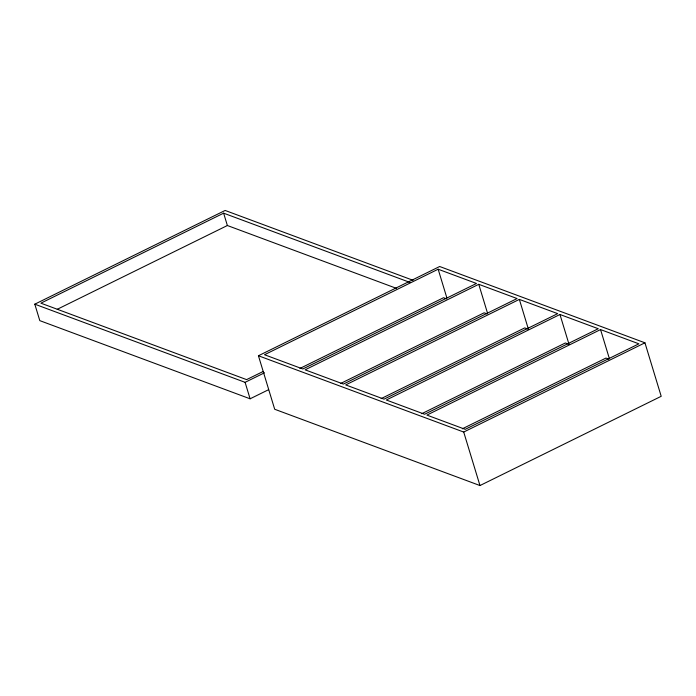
<?xml version="1.0" encoding="UTF-8"?>
<svg xmlns="http://www.w3.org/2000/svg" width="696" height="696" viewBox="0 0 696 696"><rect width="100%" height="100%" fill="white"/><g stroke="black" fill="none" stroke-linecap="round" stroke-linejoin="round"><path stroke-width="1.04" d="M268.543 389.716L250.099 398.799L39.803 320.639L34.8 304.178L225.13 210.453L413.076 280.305M409.927 282.411L223.625 213.167L40.873 303.16L246.601 379.625L263.132 371.49M57.263 309.285L227.375 225.513L396.442 288.353M258.433 355.752L439.672 266.507L644.948 342.806L661.2 396.302L479.97 485.547L274.694 409.257L258.433 355.752L463.71 432.051L644.948 342.806M438.158 269.221L264.506 354.734L302.83 368.976L476.473 283.463L438.158 269.221L446.91 298.027M34.8 304.178L245.096 382.339L264.515 372.778M299.924 368.445L443.543 297.714L446.536 298.828M478.761 284.307L305.109 369.828L343.424 384.07L517.076 298.549L478.761 284.307L487.513 313.122M340.518 383.531L484.146 312.8L487.139 313.913M519.355 299.402L345.703 384.914L384.027 399.156L557.679 313.644L519.355 299.402L528.421 329.234M381.121 398.625L524.74 327.894L527.733 329.008M559.958 314.488L386.306 400.009L424.621 414.25L598.273 328.73L559.958 314.488L569.024 344.329M421.715 413.711L565.343 342.98L568.336 344.094M600.552 329.582L426.9 415.094L465.224 429.336L638.876 343.824L600.552 329.582L609.304 358.388M462.318 428.806L605.946 358.075L608.939 359.188M463.71 432.051L479.97 485.547M223.625 213.167L227.375 225.513M245.096 382.339L250.099 398.799"/></g></svg>
